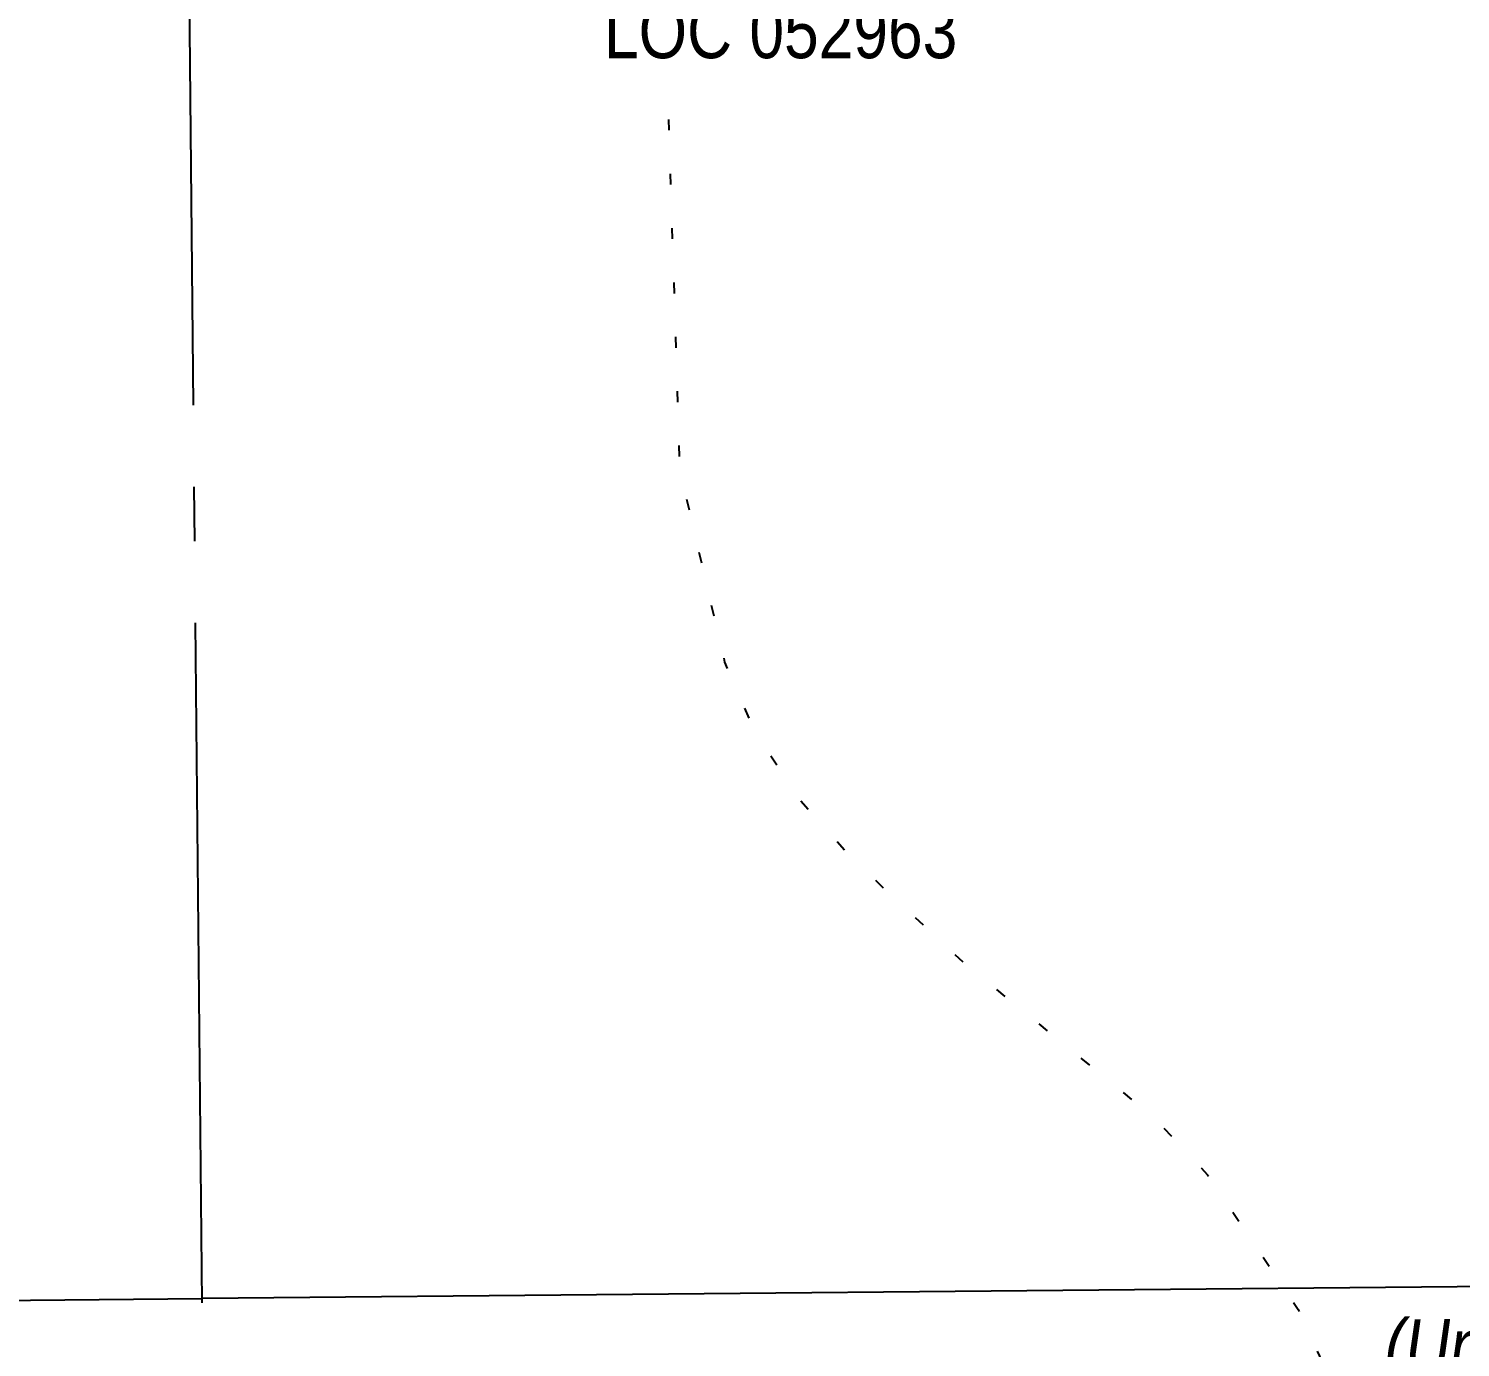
# Model space of a CAD drawing. Extents: x 538089 to 546766, y 6046620 to 6052605.
# Drawn here: x 544727 to 544990.2, y 6049261 to 6049503.4 of the extents above; entities that cross this region are included whole.
import ezdxf
from ezdxf.enums import TextEntityAlignment as Align

# ---------------------------------------------------------------- set-up
doc = ezdxf.new("R2010")
doc.units = 0
doc.header["$LTSCALE"] = 5
doc.linetypes.add('foc-QUARTERLINE', pattern=[33, 25, -3, 2, -3])
doc.linetypes.add('foc-WHEELTRACKS', pattern=[2, 0.4, -1.6])
doc.layers.add('F-RW-T', color=190, linetype='Continuous', lineweight=9)
doc.layers.add('T-TEXT', color=48, linetype='Continuous', lineweight=18)
for name, color, linetype in [('L-QSEC', 8, 'foc-QUARTERLINE'), ('L-SEC', 7, 'Continuous'), ('T-WATER-P3', 160, 'foc-WHEELTRACKS')]:
    doc.layers.add(name, color=color, linetype=linetype)
doc.styles.add('80CG', font='ARIALN.TTF', dxfattribs={"height": 10})
doc.styles.add('80LS', font='ARIALNI.TTF', dxfattribs={"height": 10})
doc.dimstyles.new('Compass 5 000', dxfattribs={"dimscale": 5, "dimtxt": 9, "dimasz": 2, "dimexe": 0.2, "dimexo": 0.0625, "dimgap": 0.5, "dimtad": 0, "dimtih": 1, "dimtoh": 1, "dimzin": 0, "dimdsep": 46, "dimtxsty": '80CG', "dimcen": 0.1, "dimse1": 1, "dimse2": 1, "dimclrd": 256, "dimclrt": 256, "dimaunit": 1, "dimadec": 4, "dimazin": 0, "dimtfac": 0.06, "dimtofl": 0, "dimtmove": 0, "dimatfit": 1, "dimfxl": 0.2, "dimtolj": 1, "dimtzin": 0, "dimlwd": -1, "dimarcsym": 0})

# ---------------------------------------------------------------- blocks, each defined once
blk = doc.blocks.new('*D479')
at = {"layer": 'F-RW-T', "transparency": 16777216}
for p, q in [((544806.35, 6049562.15), (544803.1, 6049571.61)), ((544817.69, 6049529.05), (544820.93, 6049519.59)), ((544820.93, 6049519.59), (544830.93, 6049519.59))]:
    blk.add_line(p, q, dxfattribs=at)
for points in [[(544807.92, 6049562.69), (544804.77, 6049561.61), (544809.59, 6049552.69)], [(544819.26, 6049529.59), (544816.11, 6049528.51), (544814.45, 6049538.51)]]:
    blk.add_solid(points, dxfattribs=at)
at = {"layer": 'F-RW-T', "transparency": 16777216, "insert": (544865.23, 6049519.59), "char_height": 10, "attachment_point": 5, "style": '80CG'}
blk.add_mtext('\\A1;Whitecap\\P15.00 A/R \\PLOC 052963', dxfattribs=at)

msp = doc.modelspace()

# ---------------------------------------------------------------- linework, layer by layer
at = {"layer": 'L-QSEC'}
msp.add_line((544758.92, 6049269.194), (544750.976, 6050073.504), dxfattribs=at)
at = {"layer": 'L-SEC'}
for p in [(545562.563, 6049277.447), (543954.838, 6049262.582)]:
    msp.add_line(p, (544758.912, 6049270.019), dxfattribs=at)
at = {"layer": 'T-WATER-P3', "flags": 128}
msp.add_lwpolyline([(544844.614, 6049486.748), (544846.664, 6049422.437), (544854.937, 6049386.97), (544860.452, 6049374.223), (544868.743, 6049361.721), (544878.676, 6049350.575), (544899.254, 6049331.415), (544933.821, 6049303.302), (544943.713, 6049292.755), (544960.39, 6049267.997), (544966.833, 6049253.79), (544976.362, 6049223.277), (544985.129, 6049171.351)], dxfattribs=at)

# ---------------------------------------------------------------- texts
at = {"layer": 'T-TEXT', "style": '80LS'}
msp.add_text('(Undeveloped)', height=10, rotation=0.53361, dxfattribs=at).set_placement((545013.785, 6049261.497), align=Align.MIDDLE_CENTER)

# ---------------------------------------------------------------- dimensions: what is measured, and where the dimension line sits
at = {"layer": 'F-RW-T'}
dim = msp.add_aligned_dim(p1=(544806.28, 6049551.556), p2=(544811.139, 6049537.374), distance=3.496, text='Whitecap\\P15.00 A/R \\PLOC 052963', dimstyle='Compass 5 000', dxfattribs=at)
dim.commit()
dim.dimension.update_dxf_attribs({"geometry": '*D479', "text_midpoint": (544865.231, 6049519.587)})

doc.saveas('drawing.dxf')
